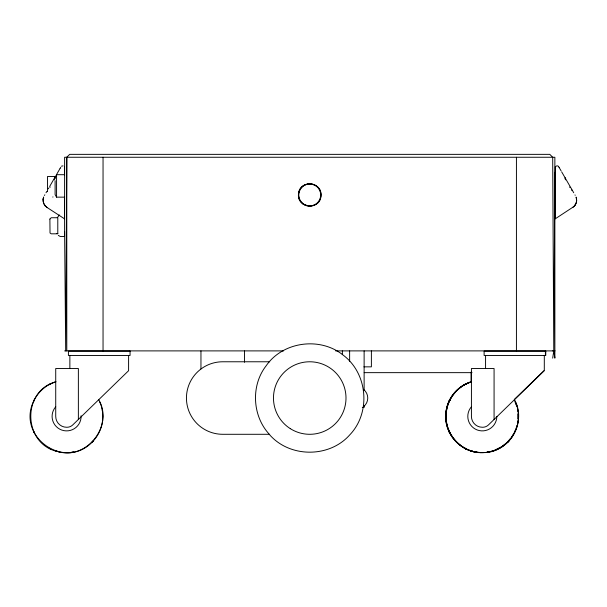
<?xml version="1.0" encoding="UTF-8"?>
<svg xmlns="http://www.w3.org/2000/svg" width="607" height="607" viewBox="0 0 607 607"><rect width="100%" height="100%" fill="white"/><g stroke="black" fill="none" stroke-linecap="round" stroke-linejoin="round"><path stroke-width="0.91" d="M43.12 200.5L43.605 197.229C42.24 200.909 43.719 205.371 47.05 207.48L64.486 218.801L64.486 197.04M128.608 355.459L128.593 370.71L72.772 424.908A8.339 8.339 0 0 1 66.967 427.26L66.603 427.26A10.88 10.88 0 0 1 55.723 416.379L55.723 368.517L78.371 368.517L78.371 419.475M544.312 355.459L544.297 370.71L488.483 424.908A8.339 8.339 0 0 1 482.671 427.26L482.307 427.26A10.88 10.88 0 0 1 471.427 416.379L471.427 368.517L494.075 368.517L494.075 419.475M555.268 218.732L555.268 218.179M555.268 217.511L555.268 216.987M555.268 215.227L555.268 214.491M555.268 213.892L555.268 212.92M555.268 212.268L555.268 209.332M555.268 208.603L555.268 206.486M555.268 206.638L555.268 166.621L557.089 165.779L558.319 166.181M554.866 172.305L553.781 350.892L552.689 157.259L549.79 154.353L69.684 154.353L66.785 157.259L65.693 350.892L64.608 231.442M576.635 200.5L576.134 197.229M518.12 418.86L518.074 413.746M56.034 381.727C21.086 390.878 22.952 444.908 58.416 451.707C86.46 459.749 112.781 426.736 99.525 401.181M518.074 418.982L518.12 413.906M483.597 452.61C508.605 452.792 526.444 423.299 515.229 401.181M446.145 410.628C442.048 431.926 460.622 453.543 482.307 452.647M446.509 410.628C442.738 430.591 458.755 451.176 479.014 452.496M102.674 419.862L102.408 422.138L102.864 416.379L102.408 410.628M518.378 419.862L518.112 422.138L518.568 416.379L518.112 410.628M43.105 199.627L43.621 197.207M43.218 198.808L43.621 197.229M102.629 420.499C101.68 428.709 97.856 436.532 91.953 442.313L93.432 440.75M517.445 423.762L517.71 422.131L517.43 423.678M518.332 420.499C517.384 428.709 513.56 436.532 507.657 442.313L509.136 440.75M576.635 200.917L576.043 203.421L573.865 206.57L555.268 218.801L555.268 210.492M54.562 177.98L54.698 178.739M446.153 410.598C448.201 397.213 458.368 385.513 471.381 381.727M446.509 410.598C448.452 398.04 457.496 386.947 469.393 382.501M516.352 427.738L517.073 425.37M52.855 197.116L52.946 196.858M516.17 428.246L516.633 426.956M33.461 401.713L34.409 399.702C14.909 436.145 65.131 471.859 93.106 441.13M515.138 430.909L515.958 428.899M54.289 179.824L54.463 179.596M514.486 432.313L515.525 430.067M448.808 401.713L449.749 399.702C444.377 409.975 444.377 422.791 449.749 433.064M449.172 401.713L450.113 399.702C444.734 409.975 444.734 422.791 450.113 433.064M33.681 401.181C37.156 393.685 43.241 387.456 50.654 383.814L48.818 384.8M449.021 401.181C452.496 393.685 458.581 387.456 466.001 383.814L464.158 384.8M449.385 401.181C452.86 393.685 458.945 387.456 466.366 383.814L464.522 384.8M513.347 434.513L514.061 433.14M44.47 195.462L44.85 194.794M46.026 192.76L46.807 191.41M48.272 188.876L48.795 187.958M49.645 186.486L55.449 176.432M56.906 173.921L60.017 168.526M60.101 168.374L60.761 167.244M514.144 433.064L511.655 437.108M64.608 174.702L56.572 174.702L55.108 177.229L55.108 178.693M511.572 437.298L512.93 435.166M49.88 187.457L50.169 187.032M572.704 207.48C575.664 205.576 577.234 201.812 576.475 198.368M574.685 205.705L574.981 205.287L574.472 205.932M565.056 178.739L565.147 177.889M511.064 437.943L507.786 441.79L508.772 440.75M510.586 438.618L506.086 443.444L500.783 447.367M508.81 441.13C503.074 447.253 495.213 451.304 486.882 452.306L493.37 450.796L491.731 451.297M543.91 370.733L541.262 373.305M514.304 399.482L518.499 395.407M518.757 395.157L540.943 373.616M61.436 166.181L62.991 165.87M507.293 442.313L502.179 446.479L494.128 450.508M500.062 447.761L494.864 450.265M49.19 384.572L55.237 381.947M464.537 384.572L470.584 381.947M464.894 384.572L470.949 381.947M571.46 190.074L572.325 190.325M73.53 451.965L71.543 452.306L73.166 452.048M486.882 452.306L489.234 451.965M487.246 452.306L488.878 452.048L485.243 452.496M481.943 452.647L485.608 452.496M55.912 176.508L47.49 176.508L47.49 191.691M55.108 180.727L55.108 194.604L56.572 197.146L64.608 197.146M64.608 350.892L283.575 350.892M335.595 350.892L554.866 350.892L552.689 350.892M269.69 361.772L222.708 361.772A36.261 36.261 0 0 0 186.448 398.033A36.261 36.261 0 0 0 222.708 434.293L269.69 434.293M363.897 366.848L371.385 366.848L371.385 350.892M364.177 372.652L472.056 372.652M362.318 407.464L364.124 407.464L364.124 405.575M480.296 452.61L483.961 452.61M480.661 452.61L473.764 451.707L475.015 451.965M449.802 433.155L449.021 431.585C454.112 442.753 465.159 450.88 477.368 452.306M474.12 451.707L475.38 451.965L470.516 450.796M58.416 451.707L59.676 451.965L55.176 450.796M470.949 450.819L472.527 451.297C462.428 448.49 453.763 441.107 449.385 431.585L450.159 433.155M466.578 449.043L464.894 448.194L466.366 448.952M466.214 449.043L464.537 448.194L466.001 448.952M50.874 449.043L49.19 448.194L50.654 448.952M47.05 207.48L44.774 205.287L45.29 205.932M269.72 434.878C290.047 457.936 329.426 457.936 349.753 434.878C371.059 412.707 367.812 373.464 343.145 355.11C320.253 336.566 282.945 341.445 266.139 365.793C250.835 385.422 252.254 415.552 268.977 433.914M58.325 235.387L60.154 236.442L64.608 236.487L64.608 157.259L554.866 157.259L554.866 358.145M45.07 205.705L43.712 203.421L43.12 200.917M569.586 187.032L569.874 187.457M558.577 166.515L559.13 167.479M574.973 194.915L575.201 195.302M559.115 167.441L561.08 170.848M573.729 192.76L561.665 171.864M565.292 179.596L565.466 179.824M565.254 178.071L565.474 178.458M34.455 433.155L33.681 431.585L34.409 433.064M514.501 399.702L516.989 405.81L518.332 412.267L518.105 410.598M98.797 399.702L101.286 405.81L102.629 412.267L102.401 410.598M516.117 404.239L515.085 401.713L516.633 405.81M576.142 197.207L576.377 197.973M516.299 404.854L516.671 406.075M517.407 408.997L517.748 410.628M554.866 357.804L553.781 351.028L552.689 358.145M517.445 409.004L517.703 410.598M555.268 208.459L555.268 210.363M545.405 351.112L545.405 355.459M516.428 157.259L516.428 350.892M485.57 355.459L485.57 368.517M471.07 372.144L471.07 382.44M364.124 350.892L364.124 390.491M349.632 350.892L349.632 361.264M342.371 350.892L342.371 354.647M244.469 350.892L244.469 362.273M200.955 350.892L200.955 368.912M103.046 157.259L103.046 350.892M69.866 355.459L69.866 368.517M66.785 157.259L66.785 350.892M64.486 166.697L64.486 174.877M56.572 174.702L56.572 197.146M81.095 415.765A14.507 14.507 0 0 1 61.762 430.059A14.507 14.507 0 0 1 55.723 406.789M496.814 416.379A14.507 14.507 0 0 1 477.178 429.953A14.507 14.507 0 0 1 471.427 406.789M363.563 389.451A10.88 10.88 0 0 1 363.563 406.622M59.281 214.908A13.157 13.157 0 0 1 57.27 217.61M57.809 233.513A7.163 7.163 0 0 1 56.603 233.475M298.583 193.542C296.072 208.444 320.928 210.561 320.966 195.446C322.211 181.584 299.706 179.642 298.583 193.542M49.888 219.059L50.024 232.982L51.2 233.809L57.786 233.809L57.786 217.738L51.2 217.746L49.888 219.059M130.057 351.112L68.416 351.112L68.416 355.459L130.057 355.459L130.057 351.112M545.769 351.112L484.12 351.112L484.12 355.459L545.769 355.459L545.769 351.112M302.923 203.914A11.245 11.245 0 0 0 320.891 196.395A11.245 11.245 0 0 0 305.397 184.596A11.245 11.245 0 0 0 302.923 203.914M303.083 203.709A10.987 10.987 0 0 0 320.633 196.365A10.987 10.987 0 0 0 305.496 184.832A10.987 10.987 0 0 0 303.083 203.709M290.29 428.641A36.261 36.261 0 0 0 345.967 399.573A36.261 36.261 0 0 0 292.953 365.892A36.261 36.261 0 0 0 290.29 428.641"/></g></svg>
